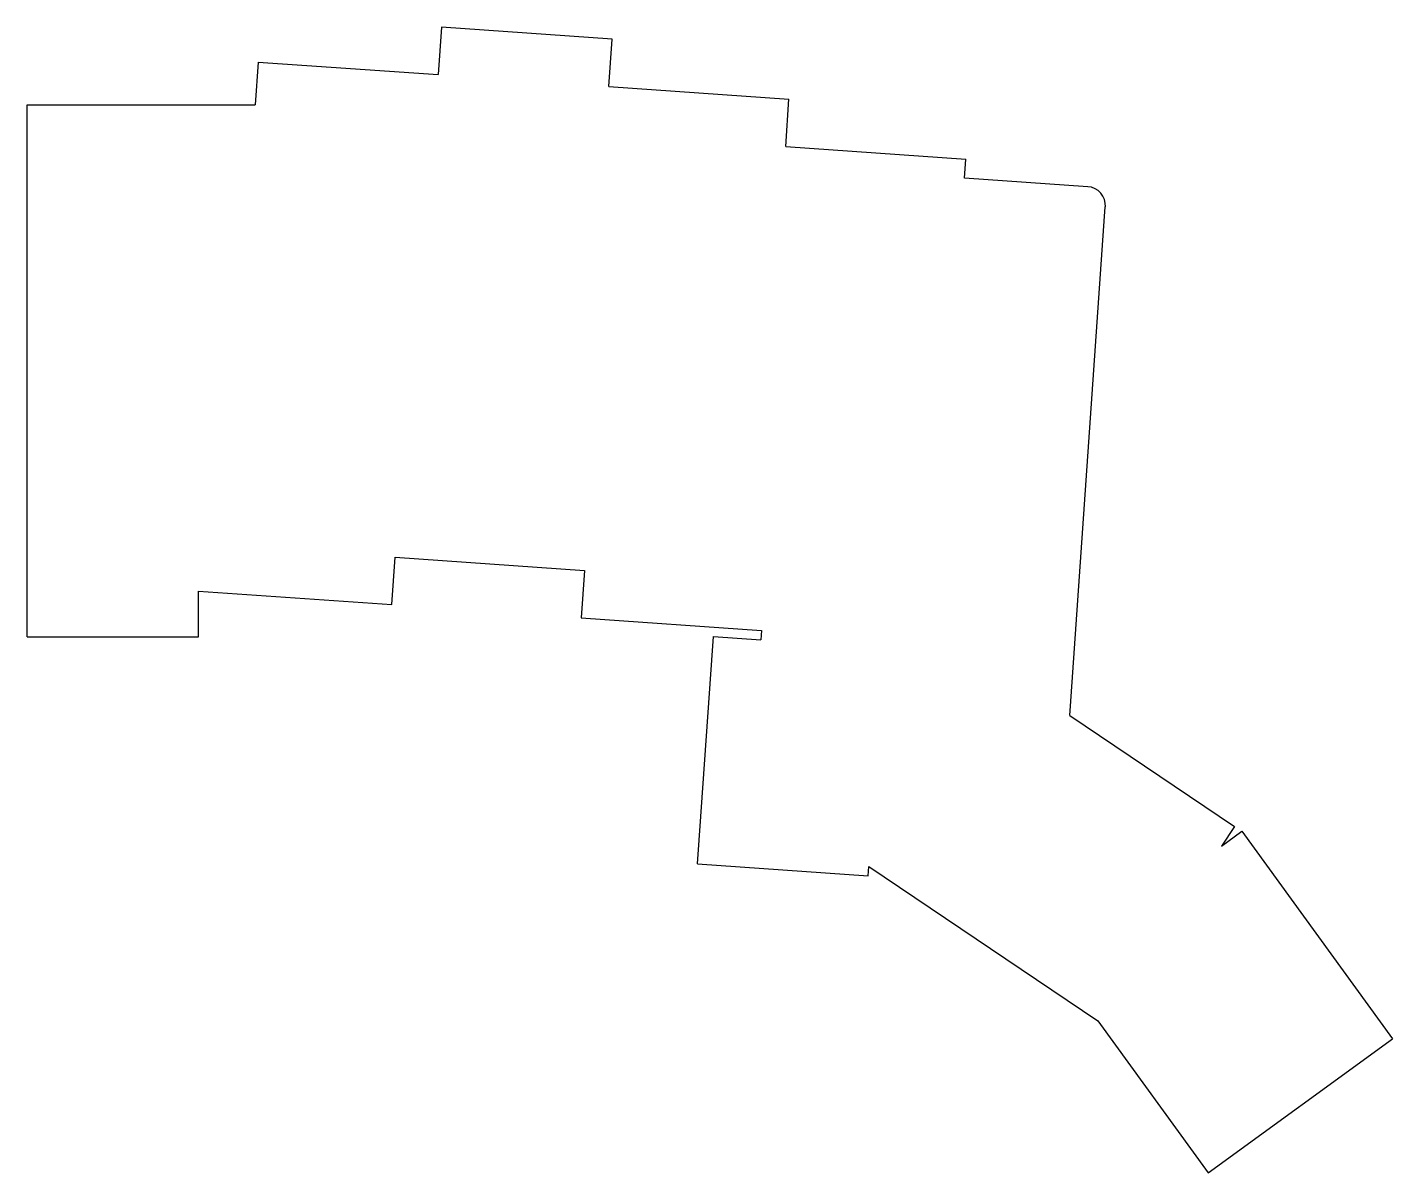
# Model space of a CAD drawing. Header units: millimetres. Extents: x -9 to 135, y -65 to 55.
import ezdxf

# ---------------------------------------------------------------- set-up
doc = ezdxf.new("R2010")
doc.units = ezdxf.units.MM

msp = doc.modelspace()

# ---------------------------------------------------------------- linework, layer by layer
at = {"linetype": 'CONTINUOUS'}
for p, q in [((34.6, 55.18), (34.25, 50.19)), ((52.56, 53.92), (34.6, 55.18)), ((52.21, 48.93), (52.56, 53.92)), ((15.3, 51.51), (14.98, 47)), ((15.3, 51.51), (34.25, 50.19)), ((52.21, 48.93), (71.16, 47.61)), ((70.82, 42.62), (71.16, 47.61)), ((-9, -9), (-9, 47)), ((-9, 47), (14.98, 47)), ((70.82, 42.62), (89.77, 41.29)), ((89.63, 39.3), (89.77, 41.29)), ((102.6, 38.39), (89.63, 39.3)), ((100.71, -17.29), (104.45, 36.26)), ((29.35, -5.61), (29.7, -0.62)), ((29.7, -0.62), (49.65, -2.01)), ((49.65, -2.01), (49.3, -7)), ((9, -9), (9, -4.18)), ((9, -4.18), (29.35, -5.61)), ((49.3, -7), (68.26, -8.33)), ((68.26, -8.33), (68.19, -9.32)), ((-9, -9), (9, -9)), ((61.52, -32.92), (63.2, -8.98)), ((63.2, -8.98), (68.19, -9.32)), ((100.71, -17.29), (118.06, -28.99)), ((118.06, -28.99), (116.69, -31.03)), ((116.69, -31.03), (118.82, -29.47)), ((118.82, -29.47), (134.69, -51.32)), ((61.52, -32.92), (79.48, -34.17)), ((79.48, -34.17), (79.55, -33.17)), ((79.55, -33.17), (103.66, -49.44)), ((103.66, -49.44), (115.28, -65.43)), ((115.28, -65.43), (134.69, -51.32))]:
    msp.add_line(p, q, dxfattribs=at)
msp.add_arc((102.46, 36.4), 2, 356, 86, dxfattribs=at)

doc.saveas('drawing.dxf')
